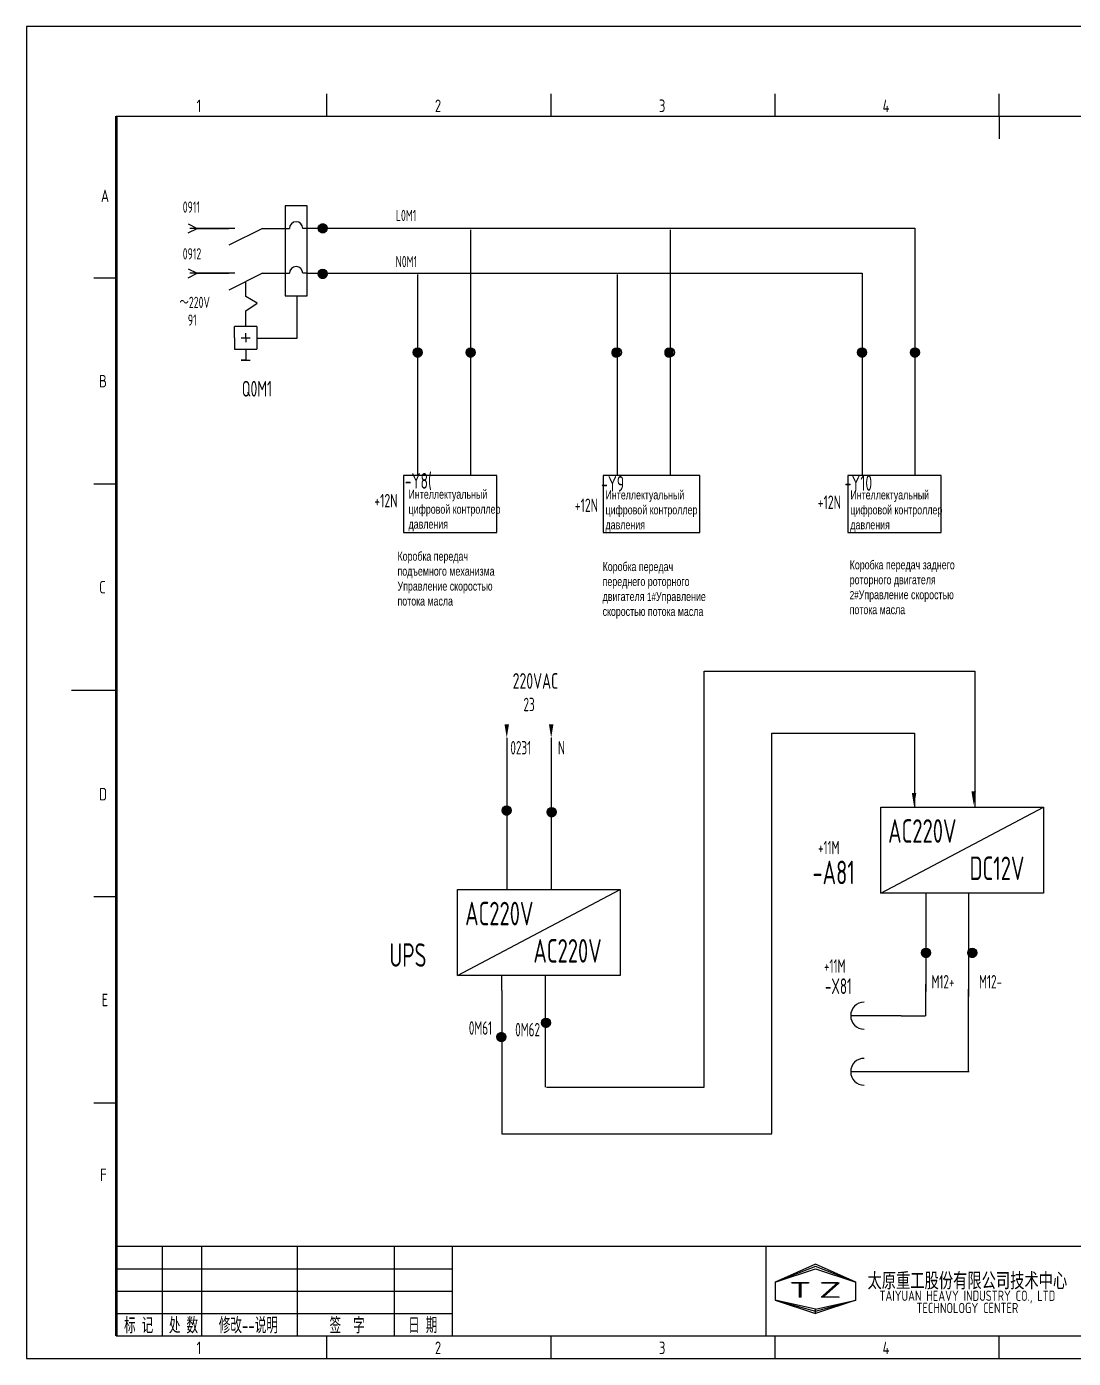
# Model space of a CAD drawing. Header units: millimetres. Extents: x 743 to 25007, y -5378 to 2245.
# Drawn here: x 4801.9 to 5035.4, y -1635.4 to -1338.4 of the extents above; entities that cross this region are included whole.
import ezdxf
from ezdxf.enums import TextEntityAlignment as Align

# ---------------------------------------------------------------- set-up
doc = ezdxf.new("R2010")
doc.units = ezdxf.units.MM
doc.header["$LTSCALE"] = 10
doc.header["$MEASUREMENT"] = 0
for name, pattern in [('DASHED2', [0.375, 0.25, -0.125]), ('HIDDEN', [0.375, 0.25, -0.125]), ('HIDDEN2', [4.7625, 3.175, -1.5875])]:
    doc.linetypes.add(name, pattern=pattern)
for name, color, linetype in [('01', 7, 'Continuous'), ('78', 7, 'DASHED2'), ('CONTINUOUS', 7, 'Continuous')]:
    doc.layers.add(name, color=color, linetype=linetype)
doc.styles.add('ROMAN', font='ROMANC.shx', dxfattribs={"width": 0.7, "height": 0.7})
doc.styles.get("Standard").update_dxf_attribs({"font": 'isocp', "width": 0.707, "bigfont": 'intecad.shx'})

# ---------------------------------------------------------------- blocks, each defined once
blk = doc.blocks.new('*X59')
at = {"color": 0}
for p, q in [((276.5, 230.07), (278.5, 230.07)), ((276.5, 230.05), (278.5, 230.05)), ((276.5, 230.03), (278.5, 230.03)), ((276.5, 230), (278.5, 230)), ((276.5, 229.97), (278.5, 229.97)), ((276.5, 229.95), (278.5, 229.95)), ((276.5, 229.93), (278.5, 229.93)), ((276.51, 230.15), (278.49, 230.15)), ((276.51, 230.12), (278.49, 230.12)), ((276.51, 230.1), (278.49, 230.1)), ((276.51, 229.9), (278.49, 229.9)), ((276.51, 229.88), (278.49, 229.88)), ((276.51, 229.85), (278.49, 229.85)), ((276.52, 230.2), (278.48, 230.2)), ((276.52, 230.18), (278.48, 230.18)), ((276.52, 229.82), (278.48, 229.82)), ((276.52, 229.8), (278.48, 229.8)), ((276.53, 230.25), (278.47, 230.25)), ((276.53, 230.22), (278.47, 230.22)), ((276.53, 229.78), (278.47, 229.78)), ((276.53, 229.75), (278.47, 229.75)), ((276.54, 230.28), (278.46, 230.28)), ((276.54, 229.72), (278.46, 229.72)), ((276.55, 230.32), (278.45, 230.32)), ((276.55, 230.3), (278.45, 230.3)), ((276.55, 229.7), (278.45, 229.7)), ((276.55, 229.68), (278.45, 229.68)), ((276.56, 230.35), (278.44, 230.35)), ((276.56, 229.65), (278.44, 229.65)), ((276.57, 230.38), (278.43, 230.38)), ((276.57, 229.62), (278.43, 229.62)), ((276.58, 230.4), (278.42, 230.4)), ((276.58, 229.6), (278.42, 229.6)), ((276.59, 230.43), (278.41, 230.43)), ((276.59, 229.57), (278.41, 229.57)), ((276.61, 230.45), (278.39, 230.45)), ((276.61, 229.55), (278.39, 229.55)), ((276.62, 230.47), (278.38, 230.47)), ((276.62, 229.53), (278.38, 229.53)), ((276.63, 230.5), (278.37, 230.5)), ((276.63, 229.5), (278.37, 229.5)), ((276.65, 230.53), (278.35, 230.53)), ((276.65, 229.47), (278.35, 229.47)), ((276.66, 230.55), (278.34, 230.55)), ((276.66, 229.45), (278.34, 229.45)), ((276.68, 230.57), (278.32, 230.57)), ((276.68, 229.43), (278.32, 229.43)), ((276.7, 230.6), (278.3, 230.6)), ((276.7, 229.4), (278.3, 229.4)), ((276.72, 230.62), (278.28, 230.62)), ((276.72, 229.38), (278.28, 229.38)), ((276.74, 230.65), (278.26, 230.65)), ((276.74, 229.35), (278.26, 229.35)), ((276.76, 230.68), (278.24, 230.68)), ((276.76, 229.32), (278.24, 229.32)), ((276.79, 230.7), (278.21, 230.7)), ((276.79, 229.3), (278.21, 229.3)), ((276.81, 230.72), (278.19, 230.72)), ((276.81, 229.28), (278.19, 229.28)), ((276.84, 230.75), (278.16, 230.75)), ((276.84, 229.25), (278.16, 229.25)), ((276.87, 230.78), (278.13, 230.78)), ((276.87, 229.22), (278.13, 229.22)), ((276.9, 230.8), (278.1, 230.8)), ((276.9, 229.2), (278.1, 229.2)), ((276.93, 230.82), (278.07, 230.82)), ((276.93, 229.18), (278.07, 229.18)), ((276.97, 230.85), (278.03, 230.85)), ((276.97, 229.15), (278.03, 229.15)), ((277.02, 230.88), (277.98, 230.88)), ((277.02, 229.12), (277.98, 229.12)), ((277.06, 230.9), (277.94, 230.9)), ((277.06, 229.1), (277.94, 229.1)), ((277.12, 230.93), (277.88, 230.93)), ((277.12, 229.07), (277.88, 229.07)), ((277.19, 230.95), (277.81, 230.95)), ((277.19, 229.05), (277.81, 229.05)), ((277.28, 230.97), (277.72, 230.97)), ((277.28, 229.03), (277.72, 229.03))]:
    blk.add_line(p, q, dxfattribs=at)
blk = doc.blocks.new('*X58')
at = {"color": 0}
for p, q in [((276.5, 230.07), (278.5, 230.07)), ((276.5, 230.05), (278.5, 230.05)), ((276.5, 230.03), (278.5, 230.03)), ((276.5, 230), (278.5, 230)), ((276.5, 229.97), (278.5, 229.97)), ((276.5, 229.95), (278.5, 229.95)), ((276.5, 229.93), (278.5, 229.93)), ((276.51, 230.15), (278.49, 230.15)), ((276.51, 230.12), (278.49, 230.12)), ((276.51, 230.1), (278.49, 230.1)), ((276.51, 229.9), (278.49, 229.9)), ((276.51, 229.88), (278.49, 229.88)), ((276.51, 229.85), (278.49, 229.85)), ((276.52, 230.2), (278.48, 230.2)), ((276.52, 230.18), (278.48, 230.18)), ((276.52, 229.82), (278.48, 229.82)), ((276.52, 229.8), (278.48, 229.8)), ((276.53, 230.25), (278.47, 230.25)), ((276.53, 230.22), (278.47, 230.22)), ((276.53, 229.78), (278.47, 229.78)), ((276.53, 229.75), (278.47, 229.75)), ((276.54, 230.28), (278.46, 230.28)), ((276.54, 229.72), (278.46, 229.72)), ((276.55, 230.32), (278.45, 230.32)), ((276.55, 230.3), (278.45, 230.3)), ((276.55, 229.7), (278.45, 229.7)), ((276.55, 229.68), (278.45, 229.68)), ((276.56, 230.35), (278.44, 230.35)), ((276.56, 229.65), (278.44, 229.65)), ((276.57, 230.38), (278.43, 230.38)), ((276.57, 229.62), (278.43, 229.62)), ((276.58, 230.4), (278.42, 230.4)), ((276.58, 229.6), (278.42, 229.6)), ((276.59, 230.43), (278.41, 230.43)), ((276.59, 229.57), (278.41, 229.57)), ((276.61, 230.45), (278.39, 230.45)), ((276.61, 229.55), (278.39, 229.55)), ((276.62, 230.47), (278.38, 230.47)), ((276.62, 229.53), (278.38, 229.53)), ((276.63, 230.5), (278.37, 230.5)), ((276.63, 229.5), (278.37, 229.5)), ((276.65, 230.53), (278.35, 230.53)), ((276.65, 229.47), (278.35, 229.47)), ((276.66, 230.55), (278.34, 230.55)), ((276.66, 229.45), (278.34, 229.45)), ((276.68, 230.57), (278.32, 230.57)), ((276.68, 229.43), (278.32, 229.43)), ((276.7, 230.6), (278.3, 230.6)), ((276.7, 229.4), (278.3, 229.4)), ((276.72, 230.62), (278.28, 230.62)), ((276.72, 229.38), (278.28, 229.38)), ((276.74, 230.65), (278.26, 230.65)), ((276.74, 229.35), (278.26, 229.35)), ((276.76, 230.68), (278.24, 230.68)), ((276.76, 229.32), (278.24, 229.32)), ((276.79, 230.7), (278.21, 230.7)), ((276.79, 229.3), (278.21, 229.3)), ((276.81, 230.72), (278.19, 230.72)), ((276.81, 229.28), (278.19, 229.28)), ((276.84, 230.75), (278.16, 230.75)), ((276.84, 229.25), (278.16, 229.25)), ((276.87, 230.78), (278.13, 230.78)), ((276.87, 229.22), (278.13, 229.22)), ((276.9, 230.8), (278.1, 230.8)), ((276.9, 229.2), (278.1, 229.2)), ((276.93, 230.82), (278.07, 230.82)), ((276.93, 229.18), (278.07, 229.18)), ((276.97, 230.85), (278.03, 230.85)), ((276.97, 229.15), (278.03, 229.15)), ((277.02, 230.88), (277.98, 230.88)), ((277.02, 229.12), (277.98, 229.12)), ((277.06, 230.9), (277.94, 230.9)), ((277.06, 229.1), (277.94, 229.1)), ((277.12, 230.93), (277.88, 230.93)), ((277.12, 229.07), (277.88, 229.07)), ((277.19, 230.95), (277.81, 230.95)), ((277.19, 229.05), (277.81, 229.05)), ((277.28, 230.97), (277.72, 230.97)), ((277.28, 229.03), (277.72, 229.03))]:
    blk.add_line(p, q, dxfattribs=at)
blk = doc.blocks.new('*X57')
at = {"color": 0}
for p, q in [((276.5, 230.07), (278.5, 230.07)), ((276.5, 230.05), (278.5, 230.05)), ((276.5, 230.03), (278.5, 230.03)), ((276.5, 230), (278.5, 230)), ((276.5, 229.97), (278.5, 229.97)), ((276.5, 229.95), (278.5, 229.95)), ((276.5, 229.93), (278.5, 229.93)), ((276.51, 230.15), (278.49, 230.15)), ((276.51, 230.12), (278.49, 230.12)), ((276.51, 230.1), (278.49, 230.1)), ((276.51, 229.9), (278.49, 229.9)), ((276.51, 229.88), (278.49, 229.88)), ((276.51, 229.85), (278.49, 229.85)), ((276.52, 230.2), (278.48, 230.2)), ((276.52, 230.18), (278.48, 230.18)), ((276.52, 229.82), (278.48, 229.82)), ((276.52, 229.8), (278.48, 229.8)), ((276.53, 230.25), (278.47, 230.25)), ((276.53, 230.22), (278.47, 230.22)), ((276.53, 229.78), (278.47, 229.78)), ((276.53, 229.75), (278.47, 229.75)), ((276.54, 230.28), (278.46, 230.28)), ((276.54, 229.72), (278.46, 229.72)), ((276.55, 230.32), (278.45, 230.32)), ((276.55, 230.3), (278.45, 230.3)), ((276.55, 229.7), (278.45, 229.7)), ((276.55, 229.68), (278.45, 229.68)), ((276.56, 230.35), (278.44, 230.35)), ((276.56, 229.65), (278.44, 229.65)), ((276.57, 230.38), (278.43, 230.38)), ((276.57, 229.62), (278.43, 229.62)), ((276.58, 230.4), (278.42, 230.4)), ((276.58, 229.6), (278.42, 229.6)), ((276.59, 230.43), (278.41, 230.43)), ((276.59, 229.57), (278.41, 229.57)), ((276.61, 230.45), (278.39, 230.45)), ((276.61, 229.55), (278.39, 229.55)), ((276.62, 230.47), (278.38, 230.47)), ((276.62, 229.53), (278.38, 229.53)), ((276.63, 230.5), (278.37, 230.5)), ((276.63, 229.5), (278.37, 229.5)), ((276.65, 230.53), (278.35, 230.53)), ((276.65, 229.47), (278.35, 229.47)), ((276.66, 230.55), (278.34, 230.55)), ((276.66, 229.45), (278.34, 229.45)), ((276.68, 230.57), (278.32, 230.57)), ((276.68, 229.43), (278.32, 229.43)), ((276.7, 230.6), (278.3, 230.6)), ((276.7, 229.4), (278.3, 229.4)), ((276.72, 230.62), (278.28, 230.62)), ((276.72, 229.38), (278.28, 229.38)), ((276.74, 230.65), (278.26, 230.65)), ((276.74, 229.35), (278.26, 229.35)), ((276.76, 230.68), (278.24, 230.68)), ((276.76, 229.32), (278.24, 229.32)), ((276.79, 230.7), (278.21, 230.7)), ((276.79, 229.3), (278.21, 229.3)), ((276.81, 230.72), (278.19, 230.72)), ((276.81, 229.28), (278.19, 229.28)), ((276.84, 230.75), (278.16, 230.75)), ((276.84, 229.25), (278.16, 229.25)), ((276.87, 230.78), (278.13, 230.78)), ((276.87, 229.22), (278.13, 229.22)), ((276.9, 230.8), (278.1, 230.8)), ((276.9, 229.2), (278.1, 229.2)), ((276.93, 230.82), (278.07, 230.82)), ((276.93, 229.18), (278.07, 229.18)), ((276.97, 230.85), (278.03, 230.85)), ((276.97, 229.15), (278.03, 229.15)), ((277.02, 230.88), (277.98, 230.88)), ((277.02, 229.12), (277.98, 229.12)), ((277.06, 230.9), (277.94, 230.9)), ((277.06, 229.1), (277.94, 229.1)), ((277.12, 230.93), (277.88, 230.93)), ((277.12, 229.07), (277.88, 229.07)), ((277.19, 230.95), (277.81, 230.95)), ((277.19, 229.05), (277.81, 229.05)), ((277.28, 230.97), (277.72, 230.97)), ((277.28, 229.03), (277.72, 229.03))]:
    blk.add_line(p, q, dxfattribs=at)

msp = doc.modelspace()

# ---------------------------------------------------------------- linework, layer by layer
at = {"color": 1}
for p, q in [((4900.91, -1383.71), (4900.91, -1438.54)), ((4945.41, -1383.71), (4945.41, -1438.54)), ((5000.04, -1383.38), (5000.04, -1438.54)), ((4889.11, -1393.71), (4889.11, -1438.54)), ((4933.62, -1393.71), (4933.62, -1438.54)), ((4988.25, -1393.38), (4988.25, -1438.54))]:
    msp.add_line(p, q, dxfattribs=at)
for p, q in [((4953.03, -1574.92), (4953.03, -1482.16)), ((4953.03, -1482.16), (5013.37, -1482.16)), ((5013.37, -1482.16), (5013.37, -1512.52)), ((4968.11, -1585.38), (4968.11, -1495.98)), ((4968.11, -1495.98), (4999.96, -1495.98)), ((4999.96, -1495.98), (4999.96, -1512.31)), ((4907.89, -1553.41), (4907.89, -1550.06)), ((4996.96, -1559), (4985.71, -1559)), ((4917.59, -1573.12), (4917.59, -1574.92)), ((5012.15, -1571.51), (4985.71, -1571.51)), ((4907.9, -1574.91), (4907.9, -1585.38)), ((4917.82, -1574.92), (4953.03, -1574.92)), ((4907.9, -1585.38), (4968.11, -1585.38))]:
    msp.add_line(p, q)
at = {"ltscale": 5}
for p, q in [((4908.98, -1497.04), (4908.98, -1530.9)), ((4918.9, -1497.04), (4918.9, -1530.81)), ((5002.45, -1531.83), (5002.45, -1553.63)), ((5011.96, -1531.62), (5011.96, -1554.71)), ((4917.59, -1550.03), (4917.59, -1573.12)), ((5002.41, -1551.97), (5002.41, -1559)), ((5011.92, -1553.05), (5011.92, -1571.51)), ((4907.89, -1553.41), (4907.89, -1575.21)), ((4996.96, -1559), (5002.41, -1559))]:
    msp.add_line(p, q, dxfattribs=at)
at = {"color": 1}
for points in [[(4885.96, -1451.21), (4906.75, -1451.21), (4906.75, -1438.56), (4885.96, -1438.56)], [(4930.47, -1451.21), (4952.05, -1451.21), (4952.05, -1438.56), (4930.47, -1438.56)], [(4985.1, -1451.21), (5005.89, -1451.21), (5005.89, -1438.56), (4985.1, -1438.56)]]:
    msp.add_lwpolyline(points, close=True, dxfattribs=at)
at = {"linetype": 'Continuous'}
for centre in [(4988.71, -1559), (4988.71, -1571.51)]:
    msp.add_arc(centre, 3, 90, 270, dxfattribs=at)
at = {"color": 3}
for points in [[(4909.48, -1494.04), (4908.48, -1494.04), (4908.98, -1497.04)], [(4919.4, -1494.04), (4918.4, -1494.04), (4918.9, -1497.04)], [(5000.35, -1509.3), (4999.35, -1509.3), (4999.85, -1512.3)], [(5013.66, -1508.99), (5012.66, -1508.99), (5013.16, -1511.99)]]:
    msp.add_solid(points, dxfattribs=at)
at = {"layer": '01', "ltscale": 2}
for p, q in [((4992.4, -1531.65), (5028.69, -1512.48)), ((4898.02, -1550.06), (4934.32, -1530.89))]:
    msp.add_line(p, q, dxfattribs=at)
for points in [[(4992.4, -1512.48), (5028.69, -1512.48), (5028.69, -1531.65), (4992.4, -1531.65)], [(4898.02, -1530.89), (4934.32, -1530.89), (4934.32, -1550.06), (4898.02, -1550.06)]]:
    msp.add_lwpolyline(points, close=True, dxfattribs=at)
at = {"layer": '78', "color": 1, "linetype": 'HIDDEN2'}
for p, q in [((4862.14, -1398.43), (4862.14, -1407.94)), ((4850.74, -1405.32), (4850.74, -1401.79)), ((4862.14, -1407.94), (4853.24, -1407.94))]:
    msp.add_line(p, q, dxfattribs=at)
at = {"layer": 'CONTINUOUS', "color": 3}
for p, q in [((5221.87, -1338.42), (4801.87, -1338.42)), ((4801.87, -1338.42), (4801.87, -1635.42)), ((4801.87, -1635.42), (5221.87, -1635.42))]:
    msp.add_line(p, q, dxfattribs=at)
at = {"layer": 'CONTINUOUS', "linetype": 'Continuous'}
for p, q in [((4868.87, -1358.42), (4868.87, -1353.42)), ((4918.87, -1358.42), (4918.87, -1353.42)), ((4968.87, -1358.42), (4968.87, -1353.42)), ((4816.87, -1394.42), (4821.87, -1394.42)), ((4816.87, -1440.42), (4821.87, -1440.42)), ((4811.87, -1486.42), (4821.87, -1486.42)), ((4816.87, -1532.42), (4821.87, -1532.42)), ((4816.87, -1578.42), (4821.87, -1578.42)), ((4821.87, -1610.42), (5216.87, -1610.42)), ((4832.15, -1630.42), (4832.15, -1610.42)), ((4840.98, -1630.42), (4840.98, -1610.42)), ((4862.22, -1610.42), (4862.22, -1630.42)), ((4883.87, -1610.42), (4883.87, -1630.42)), ((4896.87, -1630.42), (4896.87, -1610.42)), ((4966.87, -1630.42), (4966.87, -1610.42)), ((4821.87, -1615.42), (4896.87, -1615.42)), ((4977.87, -1614.42), (4968.87, -1618.42)), ((4977.87, -1614.92), (4968.87, -1618.42)), ((4968.87, -1618.42), (4977.87, -1615.42)), ((4986.87, -1618.42), (4977.87, -1614.42)), ((4986.87, -1618.42), (4977.87, -1614.92)), ((4977.87, -1615.42), (4986.87, -1618.42)), ((4968.87, -1618.42), (4968.87, -1622.42)), ((4986.87, -1622.42), (4986.87, -1618.42)), ((4821.87, -1620.42), (4896.87, -1620.42)), ((4968.87, -1622.42), (4977.87, -1625.42)), ((4977.87, -1624.42), (4968.87, -1622.42)), ((4968.87, -1622.42), (4977.87, -1624.92)), ((4977.87, -1624.92), (4986.87, -1622.42)), ((4986.87, -1622.42), (4977.87, -1625.42)), ((4977.87, -1624.42), (4986.87, -1622.42)), ((4977.87, -1625.42), (4977.87, -1624.42)), ((4977.87, -1625.42), (4977.87, -1624.42)), ((4821.87, -1625.42), (4896.87, -1625.42)), ((4868.87, -1635.42), (4868.87, -1630.42)), ((4918.87, -1635.42), (4918.87, -1630.42)), ((4968.87, -1635.42), (4968.87, -1630.42))]:
    msp.add_line(p, q, dxfattribs=at)
at = {"layer": 'CONTINUOUS'}
for p, q in [((5018.87, -1358.42), (5018.87, -1353.42)), ((4821.87, -1358.42), (5216.87, -1358.42)), ((5018.87, -1358.42), (5018.87, -1363.42)), ((4821.87, -1630.42), (5216.87, -1630.42)), ((5018.87, -1635.42), (5018.87, -1630.42))]:
    msp.add_line(p, q, dxfattribs=at)
at = {"layer": 'CONTINUOUS', "lineweight": 50}
msp.add_line((4821.87, -1358.42), (4821.87, -1630.42), dxfattribs=at)
at = {"layer": 'CONTINUOUS', "color": 1}
for p, q in [((4859.52, -1378.38), (4859.52, -1398.43)), ((4864.49, -1378.38), (4859.52, -1378.38)), ((4864.49, -1398.43), (4864.49, -1378.38)), ((4837.94, -1382.43), (4839.94, -1383.43)), ((4837.94, -1384.43), (4839.94, -1383.43)), ((4848.32, -1383.43), (4838.32, -1383.43)), ((4839.94, -1383.43), (4847.02, -1383.43)), ((4854.52, -1383.43), (4847.02, -1387.18)), ((4854.52, -1383.43), (4860.49, -1383.43)), ((4864.49, -1383.43), (4863.49, -1383.43)), ((4864.49, -1383.38), (5000.04, -1383.38)), ((4837.94, -1392.43), (4839.94, -1393.43)), ((4837.94, -1394.43), (4839.94, -1393.43)), ((4848.32, -1393.43), (4838.32, -1393.43)), ((4839.94, -1393.43), (4847.02, -1393.43)), ((4854.52, -1393.43), (4847.02, -1397.18)), ((4850.77, -1398.6), (4850.77, -1395.3)), ((4854.52, -1393.43), (4860.49, -1393.43)), ((4864.49, -1393.43), (4863.49, -1393.43)), ((4864.49, -1393.38), (4988.25, -1393.38)), ((4853.28, -1400.11), (4850.77, -1398.6)), ((4859.52, -1398.43), (4864.49, -1398.43)), ((4850.74, -1401.79), (4853.28, -1400.11)), ((4853.24, -1405.32), (4848.24, -1405.32)), ((4848.24, -1407.82), (4848.24, -1405.32)), ((4850.74, -1407.82), (4850.74, -1406.82)), ((4853.24, -1405.29), (4853.24, -1410.32)), ((4848.24, -1407.82), (4848.24, -1410.32)), ((4848.24, -1410.32), (4853.24, -1410.32)), ((4849.74, -1407.82), (4851.74, -1407.82)), ((4850.74, -1407.82), (4850.74, -1408.82)), ((4850.74, -1410.32), (4850.74, -1412.82)), ((4849.74, -1412.82), (4851.74, -1412.82)), ((4850.74, -1412.82), (4849.74, -1412.82))]:
    msp.add_line(p, q, dxfattribs=at)
for centre in [(4867.94, -1383.37), (4867.92, -1393.54), (4889.11, -1411.08), (4900.91, -1411.08), (4933.62, -1411.08), (4945.41, -1411.08), (4988.25, -1411.08), (5000.04, -1411.08), (4917.73, -1560.57), (4907.79, -1563.74)]:
    msp.add_circle(centre, 1, dxfattribs=at)
at = {"layer": 'CONTINUOUS', "color": 3}
for centre in [(4908.94, -1513.22), (4918.99, -1513.6), (5002.52, -1544.97), (5012.83, -1544.97)]:
    msp.add_circle(centre, 1, dxfattribs=at)
at = {"layer": 'CONTINUOUS', "color": 1}
for centre in [(4861.99, -1383.43), (4861.99, -1393.43)]:
    msp.add_arc(centre, 1.5, 0, 180, dxfattribs=at)

# ---------------------------------------------------------------- block references
for name, p in [('*X59', (4590.44, -1613.37)), ('*X58', (4590.42, -1623.54)), ('*X57', (4611.61, -1641.08)), ('*X57', (4623.41, -1641.08)), ('*X57', (4655.87, -1641.08)), ('*X57', (4667.66, -1641.08)), ('*X57', (4710.75, -1641.08)), ('*X57', (4722.54, -1641.08)), ('*X57', (4640.23, -1790.57)), ('*X57', (4630.29, -1793.74))]:
    msp.add_blockref(name, p, dxfattribs=at)
at = {"layer": 'CONTINUOUS', "color": 3}
for p in [(4631.44, -1743.22), (4641.49, -1743.6), (4725.02, -1774.97), (4735.33, -1774.97)]:
    msp.add_blockref('*X57', p, dxfattribs=at)

# ---------------------------------------------------------------- texts
at = {"color": 1, "width": 0.707}
for s, p in [('-Y8(', (4886.23, -1441.48)), ('-Y9', (4930.03, -1442.13)), ('-Y10', (4984.36, -1441.93))]:
    msp.add_text(s, height=3.5, dxfattribs=at).set_placement(p)
for s, height, width, p in [('AC220V', 5.25, 0.707, (4994.07, -1520.43)), ('DC12V', 5.25, 0.707, (5012.25, -1528.75)), ('AC220V', 5.25, 0.707, (4899.7, -1538.84)), ('AC220V', 5.25, 0.707, (4914.93, -1547.16)), ('-X81', 3.5, 0.67, (4979.97, -1554.17))]:
    msp.add_text(s, height=height, dxfattribs=dict(width=width)).set_placement(p)
at = {"linetype": 'ByBlock', "ltscale": 2}
for s, height, width, p in [('+11M', 3, 0.67, (4978.42, -1523)), ('-A81', 5.25, 0.707, (4977.18, -1529.68)), ('UPS', 5.25, 0.707, (4882.81, -1548.1))]:
    msp.add_text(s, height=height, dxfattribs=dict(at, width=width)).set_placement(p)
at = {"char_height": 2, "attachment_point": 1}
for s, insert, width in [('{\\fArial|b0|i0|c204|p34;Интеллектуальный цифровой контроллер давления}', (4887.07, -1441.71), 20.6701), ('{\\fArial|b0|i0|c204|p34;Интеллектуальный цифровой контроллер давления}', (4931.01, -1441.86), 20.6701), ('{\\fArial|b0|i0|c204|p34;Интеллектуальный цифровой контроллер давления}', (4985.64, -1441.86), 20.6701), ('{\\fArial|b0|i0|c204|p34;Коробка передач подъемного механизма\\fArial|b0|i0|c0|p34; \\fArial|b0|i0|c204|p34;Управление скоростью потока масла}', (4884.61, -1455.53), 24.7934), ('{\\fArial|b0|i0|c204|p34;Коробка передач переднего роторного двигателя \\H0.9167x;1#\\H1.0909x;Управление скоростью потока масла}', (4930.37, -1457.84), 24.7934), ('{\\fArial|b0|i0|c204|p34;Коробка передач заднего  роторного двигателя \\H0.9167x;2#\\H1.0909x;Управление скоростью потока масла}', (4985.49, -1457.45), 24.7934)]:
    msp.add_mtext(s, dxfattribs=dict(at, insert=insert, width=width))
at = {"layer": '01', "linetype": 'HIDDEN', "width": 0.67}
msp.add_text('+11M', height=3, dxfattribs=at).set_placement((4979.75, -1549.42))
at = {"layer": 'CONTINUOUS', "linetype": 'Continuous', "style": 'ROMAN'}
for s, height, width, p in [('1', 2.8, 0.7, (4839.8, -1357.48)), ('2', 2.8, 0.7, (4892.96, -1357.48)), ('3', 2.8, 0.7, (4942.94, -1357.48)), ('4', 2.8, 0.7, (4992.83, -1357.48)), ('A', 2.8, 0.7, (4818.44, -1377.57)), ('B', 2.8, 0.7, (4818.05, -1418.89)), ('C', 2.8, 0.7, (4818.05, -1464.83)), ('D', 2.8, 0.7, (4818.05, -1511)), ('E', 2.8, 0.7, (4818.61, -1556.89)), ('F', 2.8, 0.7, (4818.26, -1595.89)), ('T', 3.5, 1.8, (4971.87, -1621.92)), ('Z', 3.5, 1.8, (4978.57, -1621.92)), ('1', 2.8, 0.7, (4839.8, -1634.48)), ('2', 2.8, 0.7, (4892.96, -1634.48)), ('3', 2.8, 0.7, (4942.94, -1634.48)), ('4', 2.8, 0.7, (4992.83, -1634.48))]:
    msp.add_text(s, height=height, dxfattribs=dict(at, width=width)).set_placement(p)
at = {"layer": 'CONTINUOUS', "color": 1, "width": 0.707}
for s, height, p in [('0911', 2.5, (4836.7, -1379.91)), ('L0M1', 2.5, (4884.24, -1381.77)), ('0912', 2.5, (4836.7, -1390.34)), ('N0M1', 2.5, (4884.2, -1392.07)), ('91', 2.5, (4837.83, -1405.12)), ('Q0M1', 3.5, (4849.87, -1420.93))]:
    msp.add_text(s, height=height, dxfattribs=at).set_placement(p)
at = {"layer": 'CONTINUOUS', "color": 7, "width": 0.707}
msp.add_text('～220V', height=2.5, dxfattribs=at).set_placement((4835.95, -1401.16))
at = {"layer": 'CONTINUOUS'}
for s, width, p in [('+12N', 0.707, (4879.44, -1445.64)), ('+12N', 0.707, (4978.36, -1445.98)), ('+12N', 0.707, (4924.16, -1446.66)), ('23', 0.67, (4912.72, -1491.09)), ('0231', 0.67, (4909.79, -1500.74)), ('N', 0.67, (4920.4, -1500.74)), ('M12+', 0.67, (5003.74, -1552.93)), ('M12-', 0.67, (5014.35, -1552.93)), ('0M61', 0.67, (4900.52, -1563.25)), ('0M62', 0.67, (4910.87, -1563.61))]:
    msp.add_text(s, height=3, dxfattribs=dict(at, width=width)).set_placement(p)
at = {"layer": 'CONTINUOUS', "linetype": 'HIDDEN', "width": 0.707}
msp.add_text('220VAC', height=3.5, dxfattribs=at).set_placement((4910.31, -1486.1))
at = {"layer": 'CONTINUOUS', "width": 0.67}
for s, p in [('标 记', (4826.87, -1627.92)), ('处 数', (4836.87, -1627.92)), ('修改--说明', (4851.34, -1627.92)), ('签  字', (4873.37, -1627.92)), ('日 期', (4890.25, -1627.92))]:
    msp.add_text(s, height=3.5, dxfattribs=at).set_placement(p, align=Align.MIDDLE)
at = {"layer": 'CONTINUOUS', "insert": (5011.74, -1620.86), "char_height": 3.3, "width": 50, "attachment_point": 5, "line_spacing_factor": 0.7125}
msp.add_mtext('{\\f宋体|b0|i0|c134|p2;太原重工股份有限公司技术中心\\P\\Fromans.shx;\\H0.6969x;TAIYUAN HEAVY INDUSTRY CO., LTD\\PTECHNOLOGY CENTER}', dxfattribs=at)

doc.saveas('drawing.dxf')
